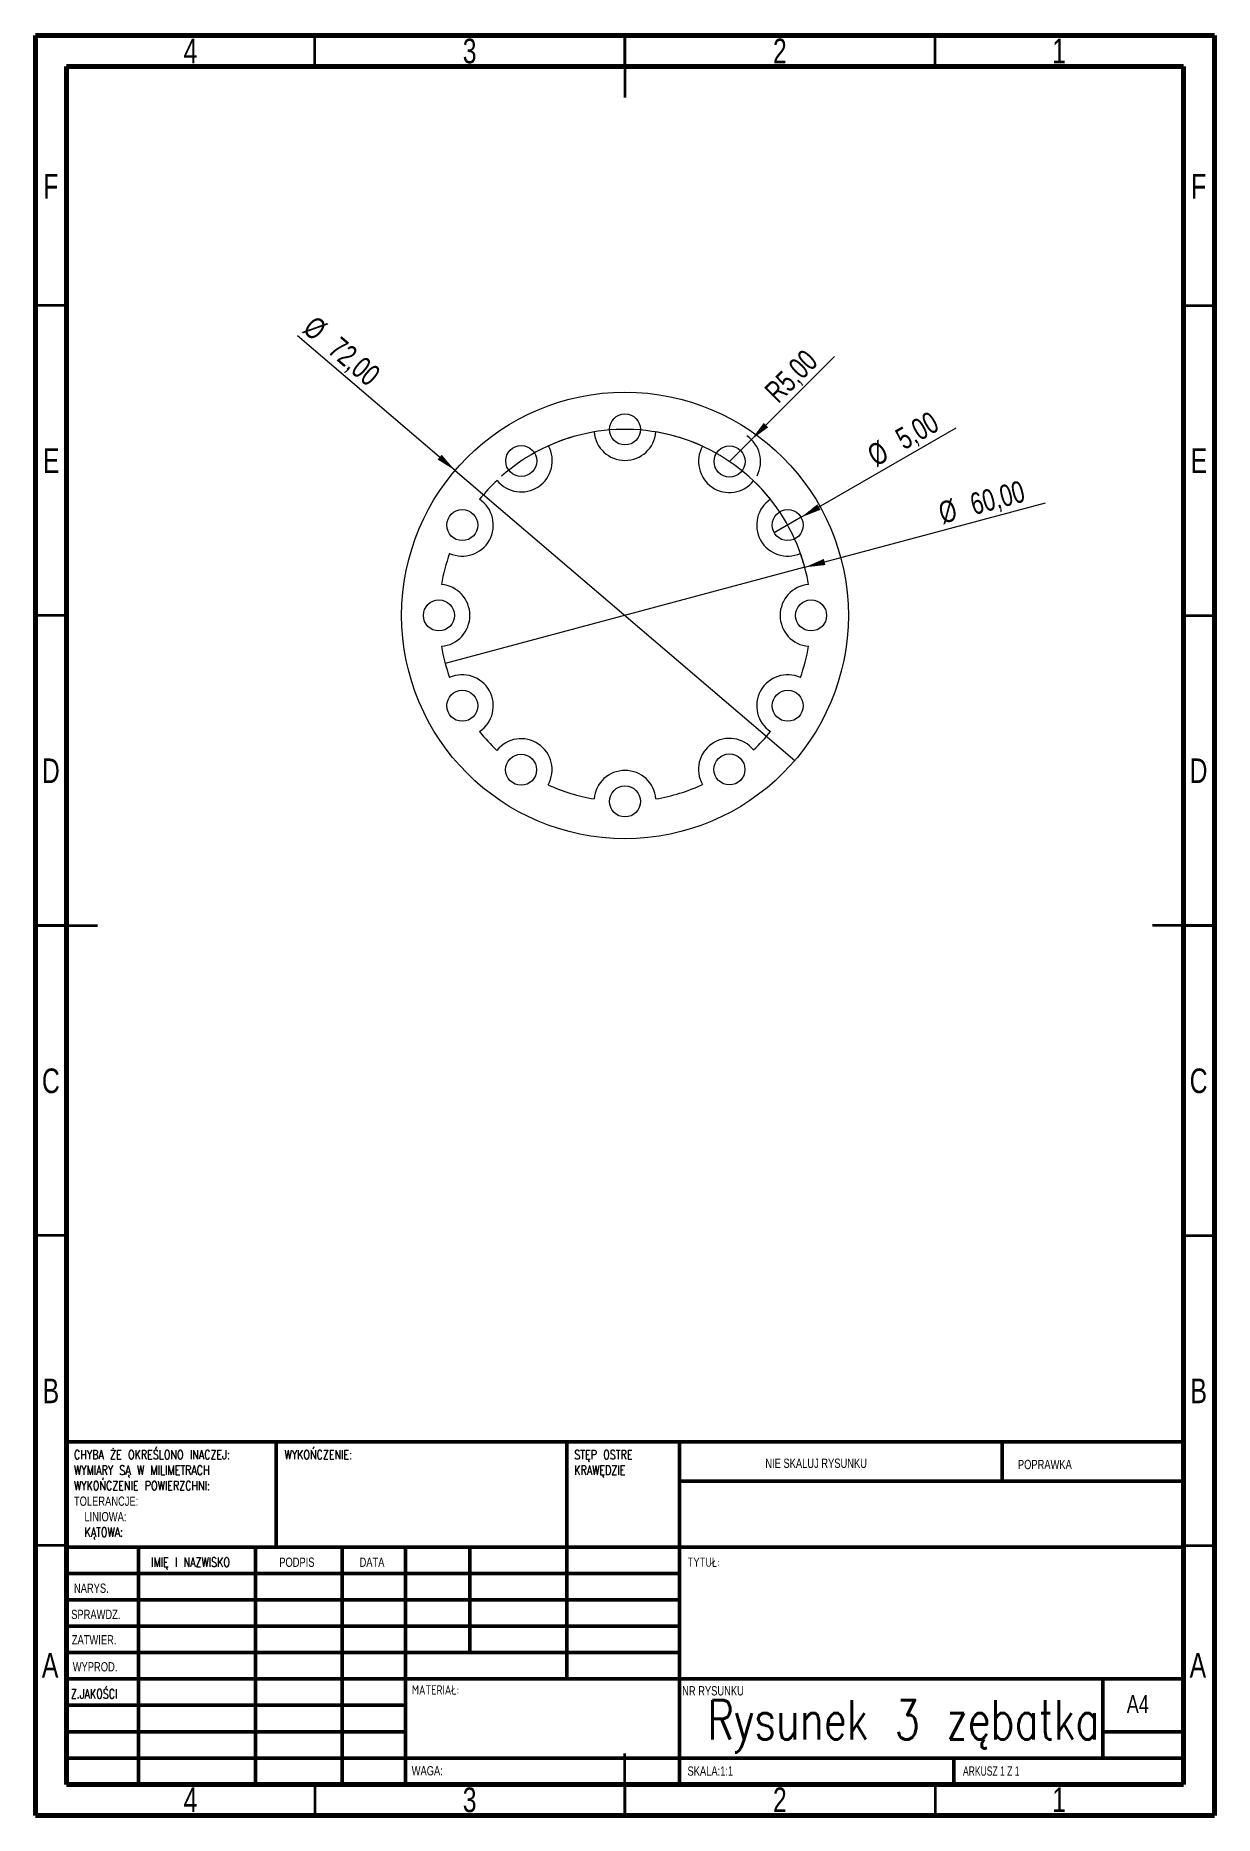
# Model space of a CAD drawing. Header units: millimetres. Extents: x 15 to 205, y 5 to 292.
import ezdxf

# ---------------------------------------------------------------- set-up
doc = ezdxf.new("R2010")
doc.units = ezdxf.units.MM
doc.styles.add('SLDTEXTSTYLE0', font='TXT', dxfattribs={"width": 0.75})
doc.styles.add('SLDTEXTSTYLE1', font='TXT', dxfattribs={"width": 0.75, "bigfont": 'bigfont'})
doc.styles.add('SLDTEXTSTYLE2', font='TXT', dxfattribs={"width": 0.6875})
doc.dimstyles.new('SLDDIMSTYLE0', dxfattribs={"dimtxt": 3.5, "dimasz": 3.302, "dimexe": 0, "dimexo": 0.0625, "dimgap": 0.875, "dimtad": 1, "dimrnd": 1e-09, "dimzin": 12, "dimdsep": 46, "dimtxsty": 'SLDTEXTSTYLE0', "dimblk1": 'NONE', "dimsah": 1, "dimcen": 0, "dimadec": 0, "dimazin": 3, "dimtfac": 1, "dimtmove": 0, "dimatfit": 3, "dimldrblk": 'NONE', "dimfxl": 0, "dimfrac": 2, "dimtolj": 1, "dimtzin": 12, "dimarcsym": 0})
doc.dimstyles.new('SLDDIMSTYLE1', dxfattribs={"dimtxt": 3.5, "dimasz": 3.302, "dimexe": 0, "dimexo": 0.0625, "dimgap": 0.875, "dimtad": 1, "dimrnd": 1e-09, "dimzin": 12, "dimdsep": 46, "dimtxsty": 'SLDTEXTSTYLE0', "dimsah": 1, "dimcen": 0, "dimadec": 0, "dimazin": 3, "dimtfac": 1, "dimtofl": 0, "dimtmove": 0, "dimatfit": 3, "dimfxl": 0, "dimfrac": 2, "dimtolj": 1, "dimtzin": 12, "dimarcsym": 0})

# ---------------------------------------------------------------- blocks, each defined once
blk = doc.blocks.new('_D')
at = {"color": 7, "linetype": 'Continuous', "lineweight": 0}
for q in [(57.2, 243.6), (137.37, 175.12)]:
    blk.add_line((82.63, 221.88), q, dxfattribs=at)
at = {"color": 7, "linetype": 'Continuous', "lineweight": 18}
blk.add_solid([(82.63, 221.88), (80.45, 224.41), (79.79, 223.64)], dxfattribs=at)
at = {"color": 7, "linetype": 'Continuous', "lineweight": 18, "char_height": 3.5, "attachment_point": 1, "rotation": 319.4956, "style": 'SLDTEXTSTYLE0'}
for s, insert in [('%%c', (60.13, 247.03)), ('72,00', (64.18, 243.64))]:
    blk.add_mtext(s, dxfattribs=dict(at, insert=insert))
blk = doc.blocks.new('_None')
blk = doc.blocks.new('_D_1')
at = {"color": 7, "linetype": 'Continuous', "lineweight": 0}
for q in [(177.76, 216.66), (81.02, 190.74)]:
    blk.add_line((138.98, 206.26), q, dxfattribs=at)
at = {"color": 7, "linetype": 'Continuous', "lineweight": 18}
blk.add_arc((110, 198.5), 30, 13.0908, 131.5354, dxfattribs=at)
blk.add_solid([(138.98, 206.26), (142.3, 206.63), (142.04, 207.61)], dxfattribs=at)
at = {"color": 7, "linetype": 'Continuous', "lineweight": 18, "char_height": 3.5, "attachment_point": 1, "rotation": 15, "style": 'SLDTEXTSTYLE0'}
for s, insert in [('60,00', (165.33, 218.05)), ('%%c', (160.25, 216.63))]:
    blk.add_mtext(s, dxfattribs=dict(at, insert=insert))
blk = doc.blocks.new('_D_2')
at = {"color": 7, "linetype": 'Continuous', "lineweight": 0}
for q in [(143.79, 240.26), (126.85, 223.32)]:
    blk.add_line((130.38, 226.86), q, dxfattribs=at)
at = {"color": 7, "linetype": 'Continuous', "lineweight": 18}
blk.add_arc((126.85, 223.32), 5, 332.3608, 56.3099, dxfattribs=at)
blk.add_solid([(130.38, 226.86), (133.08, 228.83), (132.36, 229.55)], dxfattribs=at)
at = {"color": 7, "linetype": 'Continuous', "lineweight": 18, "insert": (132.21, 235.02), "char_height": 3.5, "attachment_point": 1, "rotation": 45, "style": 'SLDTEXTSTYLE0'}
blk.add_mtext('R5,00', dxfattribs=at)
blk = doc.blocks.new('_D_3')
at = {"color": 7, "linetype": 'Continuous', "lineweight": 0}
for q in [(163.36, 228.73), (134.06, 211.82)]:
    blk.add_line((138.39, 214.32), q, dxfattribs=at)
at = {"color": 7, "linetype": 'Continuous', "lineweight": 18}
blk.add_solid([(138.39, 214.32), (141.5, 215.53), (141, 216.41)], dxfattribs=at)
at = {"color": 7, "linetype": 'Continuous', "lineweight": 18, "char_height": 3.5, "attachment_point": 1, "rotation": 30, "style": 'SLDTEXTSTYLE0'}
for s, insert in [('5,00', (153.24, 228.15)), ('%%c', (148.7, 225.46))]:
    blk.add_mtext(s, dxfattribs=dict(at, insert=insert))

msp = doc.modelspace()

# ---------------------------------------------------------------- linework, layer by layer
at = {"color": 7, "linetype": 'Continuous', "lineweight": 70}
for p, q in [((15, 5), (15, 292)), ((15, 292), (205, 292)), ((205, 292), (205, 5)), ((20, 10), (20, 287)), ((20, 287), (200, 287)), ((200, 287), (200, 10)), ((200, 10), (20, 10)), ((205, 5), (15, 5))]:
    msp.add_line(p, q, dxfattribs=at)
at = {"color": 7, "linetype": 'Continuous', "lineweight": 35}
for p, q in [((60, 287), (60, 292)), ((110, 292), (110, 282)), ((110, 287), (110, 292)), ((160, 287), (160, 292)), ((20, 248.5), (15, 248.5)), ((200, 248.5), (205, 248.5)), ((20, 198.5), (15, 198.5)), ((200, 198.5), (205, 198.5)), ((15, 148.5), (25, 148.5)), ((20, 148.5), (15, 148.5)), ((205, 148.5), (195, 148.5)), ((200, 148.5), (205, 148.5)), ((20, 98.5), (15, 98.5)), ((200, 98.5), (205, 98.5)), ((20, 48.5), (15, 48.5)), ((200, 48.5), (205, 48.5)), ((110, 5), (110, 15)), ((60, 10), (60, 5)), ((110, 10), (110, 5)), ((160, 10), (160, 5))]:
    msp.add_line(p, q, dxfattribs=at)
at = {"color": 7, "linetype": 'Continuous', "lineweight": 50}
for p, q in [((20, 65.25), (200, 65.25)), ((20, 65.25), (20, 10)), ((53.8, 48.25), (53.8, 65.25)), ((100.6, 65.25), (100.6, 27)), ((118.8, 65.25), (118.8, 10)), ((170.8, 58.875), (170.8, 65.25)), ((200, 58.875), (118.8, 58.875)), ((200, 48.25), (20, 48.25)), ((31.564, 48.25), (31.564, 10)), ((50.442, 48.25), (50.442, 10)), ((64.399, 48.25), (64.399, 10)), ((74.6, 10), (74.6, 48.25)), ((85, 31.25), (85, 48.25)), ((118.8, 44), (20, 44)), ((118.8, 39.75), (20, 39.75)), ((118.8, 35.5), (20, 35.5)), ((118.8, 31.25), (20, 31.25)), ((74.6, 27), (20, 27)), ((74.6, 27), (200, 27)), ((187, 14.25), (187, 27)), ((74.6, 22.75), (20, 22.75)), ((74.6, 18.5), (20, 18.5)), ((200, 18.5), (187, 18.5)), ((20, 14.25), (200, 14.25)), ((163, 10), (163, 14.25))]:
    msp.add_line(p, q, dxfattribs=at)
at = {"color": 7, "linetype": 'Continuous', "lineweight": 18}
for centre, radius in [((110, 198.5), 36), ((110, 228.5), 2.5), ((93.275, 223.405), 2.5), ((126.849, 223.322), 2.5), ((83.775, 213.069), 2.5), ((136.225, 213.069), 2.5), ((80, 198.5), 2.5), ((140, 198.5), 2.5), ((83.775, 183.931), 2.5), ((136.225, 183.931), 2.5), ((93.248, 173.613), 2.5), ((126.837, 173.67), 2.5), ((110, 168.5), 2.5)]:
    msp.add_circle(centre, radius, dxfattribs=at)
for centre, radius, start, end in [((110, 198.5), 30, 99.56038, 114.3238), ((110, 228.5), 5, 184.78019, 355.21981), ((110, 198.5), 30, 65.39141, 80.43962), ((93.275, 223.405), 5, 218.66438, 29.10399), ((126.849, 223.322), 5, 150.61122, 321.05083), ((110, 198.5), 30, 133.44457, 141.38501), ((110, 198.5), 30, 38.61499, 46.27064), ((83.775, 213.069), 5, 245.72559, 56.1652), ((136.225, 213.069), 5, 123.8348, 294.27441), ((110, 198.5), 30, 160.50578, 170.43962), ((110, 198.5), 30, 9.56038, 19.49422), ((80, 198.5), 5, 274.78019, 85.21981), ((140, 198.5), 5, 94.78019, 265.21981), ((110, 198.5), 30, 189.56038, 199.49422), ((110, 198.5), 30, 340.50578, 350.43962), ((83.775, 183.931), 5, 303.8348, 114.27441), ((136.225, 183.931), 5, 65.72559, 236.1652), ((110, 198.5), 30, 218.61499, 226.49484), ((93.248, 173.613), 5, 330.83541, 141.27503), ((126.837, 173.67), 5, 38.9202, 209.35982), ((110, 198.5), 30, 313.70039, 321.38501), ((110, 168.5), 5, 4.78019, 175.21981), ((110, 198.5), 30, 245.61561, 260.43962), ((110, 198.5), 30, 279.56038, 294.57963)]:
    msp.add_arc(centre, radius, start, end, dxfattribs=at)

# ---------------------------------------------------------------- texts
at = {"color": 7, "linetype": 'Continuous', "lineweight": 0}
for s, insert, char_height, attachment_point, style in [('4', (39.96, 291.5), 3.969, 2, 'SLDTEXTSTYLE0'), ('3', (84.96, 291.5), 3.969, 2, 'SLDTEXTSTYLE0'), ('2', (134.96, 291.5), 3.969, 2, 'SLDTEXTSTYLE0'), ('1', (179.96, 291.5), 3.969, 2, 'SLDTEXTSTYLE0'), ('F', (17.458, 269.692), 3.969, 2, 'SLDTEXTSTYLE0'), ('F', (202.458, 269.692), 3.969, 2, 'SLDTEXTSTYLE0'), ('E', (17.508, 225.442), 3.969, 2, 'SLDTEXTSTYLE0'), ('E', (202.508, 225.442), 3.969, 2, 'SLDTEXTSTYLE0'), ('D', (17.453, 175.442), 3.969, 2, 'SLDTEXTSTYLE0'), ('D', (202.453, 175.442), 3.969, 2, 'SLDTEXTSTYLE0'), ('C', (17.459, 125.442), 3.969, 2, 'SLDTEXTSTYLE0'), ('C', (202.459, 125.442), 3.969, 2, 'SLDTEXTSTYLE0'), ('B', (17.471, 75.442), 3.969, 2, 'SLDTEXTSTYLE0'), ('B', (202.471, 75.442), 3.969, 2, 'SLDTEXTSTYLE0'), ('CHYBA ŻE OKREŚLONO INACZEJ:', (21.182, 63.921), 1.5, 1, 'SLDTEXTSTYLE1'), ('WYKOŃCZENIE:', (55.123, 63.921), 1.5, 1, 'SLDTEXTSTYLE1'), ('STĘP OSTRE', (101.821, 63.921), 1.5, 1, 'SLDTEXTSTYLE1'), ('WYMIARY SĄ W MILIMETRACH', (21.182, 61.421), 1.5, 1, 'SLDTEXTSTYLE1'), ('KRAWĘDZIE', (101.821, 61.421), 1.5, 1, 'SLDTEXTSTYLE1'), ('NIE SKALUJ RYSUNKU', (132.615, 62.533), 1.5, 1, 'SLDTEXTSTYLE0'), ('POPRAWKA', (173.328, 62.335), 1.5, 1, 'SLDTEXTSTYLE0'), ('WYKOŃCZENIE POWIERZCHNI:', (21.182, 58.921), 1.5, 1, 'SLDTEXTSTYLE1'), ('TOLERANCJE:', (21.182, 56.421), 1.5, 1, 'SLDTEXTSTYLE0'), ('LINIOWA:', (22.869, 53.921), 1.5, 1, 'SLDTEXTSTYLE0'), ('KĄTOWA:', (22.869, 51.421), 1.5, 1, 'SLDTEXTSTYLE1'), ('IMIĘ I NAZWISKO', (33.617, 46.576), 1.5, 1, 'SLDTEXTSTYLE1'), ('PODPIS', (54.268, 46.576), 1.5, 1, 'SLDTEXTSTYLE0'), ('DATA', (67.215, 46.576), 1.5, 1, 'SLDTEXTSTYLE0'), ('TYTUŁ:', (120.079, 46.576), 1.5, 1, 'SLDTEXTSTYLE1'), ('NARYS.', (21.182, 42.385), 1.5, 1, 'SLDTEXTSTYLE0'), ('SPRAWDZ.', (20.735, 38.162), 1.5, 1, 'SLDTEXTSTYLE0'), ('ZATWIER.', (20.839, 34.066), 1.5, 1, 'SLDTEXTSTYLE0'), ('A', (17.34, 31.192), 3.969, 2, 'SLDTEXTSTYLE0'), ('WYPROD.', (20.99, 29.716), 1.5, 1, 'SLDTEXTSTYLE0'), ('A', (202.34, 31.192), 3.969, 2, 'SLDTEXTSTYLE0'), ('Z.JAKOŚCI', (20.669, 25.35), 1.5, 1, 'SLDTEXTSTYLE1'), ('MATERIAŁ:', (75.646, 25.986), 1.5, 1, 'SLDTEXTSTYLE1'), ('NR RYSUNKU', (119.209, 25.843), 1.5, 1, 'SLDTEXTSTYLE0'), ('Rysunek 3 zębatka', (154.881, 23.607), 6.35, 2, 'SLDTEXTSTYLE1'), ('A4', (190.871, 24.406), 2.9104, 1, 'SLDTEXTSTYLE0'), ('WAGA:', (75.618, 12.949), 1.4986, 1, 'SLDTEXTSTYLE0'), ('SKALA:1:1', (120.074, 12.9), 1.5, 1, 'SLDTEXTSTYLE0'), ('ARKUSZ 1 Z 1', (164.478, 12.9), 1.5, 1, 'SLDTEXTSTYLE2'), ('4', (39.96, 9.5), 3.969, 2, 'SLDTEXTSTYLE0'), ('3', (84.96, 9.5), 3.969, 2, 'SLDTEXTSTYLE0'), ('2', (134.96, 9.5), 3.969, 2, 'SLDTEXTSTYLE0'), ('1', (179.96, 9.5), 3.969, 2, 'SLDTEXTSTYLE0')]:
    msp.add_mtext(s, dxfattribs=dict(at, insert=insert, char_height=char_height, attachment_point=attachment_point, style=style))

# ---------------------------------------------------------------- dimensions: what is measured, and where the dimension line sits
at = {"color": 7, "linetype": 'Continuous', "lineweight": 18}
for p1, p2, picture, middle in [((137.373, 175.118), (82.627, 221.882), '_D', (63.584, 238.149)), ((134.06, 211.819), (138.39, 214.319), '_D_3', (157.291, 225.232)), ((81.022, 190.735), (138.978, 206.265), '_D_1', (169.648, 214.483))]:
    dim = msp.add_diameter_dim_2p(p1=p1, p2=p2, dimstyle='SLDDIMSTYLE0', dxfattribs=at)
    dim.commit()
    dim.dimension.update_dxf_attribs({"geometry": picture, "text_midpoint": middle, "dimtype": 163})
dim = msp.add_radius_dim(center=(126.849, 223.322), mpoint=(130.385, 226.857), dimstyle='SLDDIMSTYLE1', dxfattribs=at)
dim.commit()
dim.dimension.update_dxf_attribs({"geometry": '_D_2', "text_midpoint": (139.731, 236.203), "dimtype": 164})

doc.saveas('drawing.dxf')
